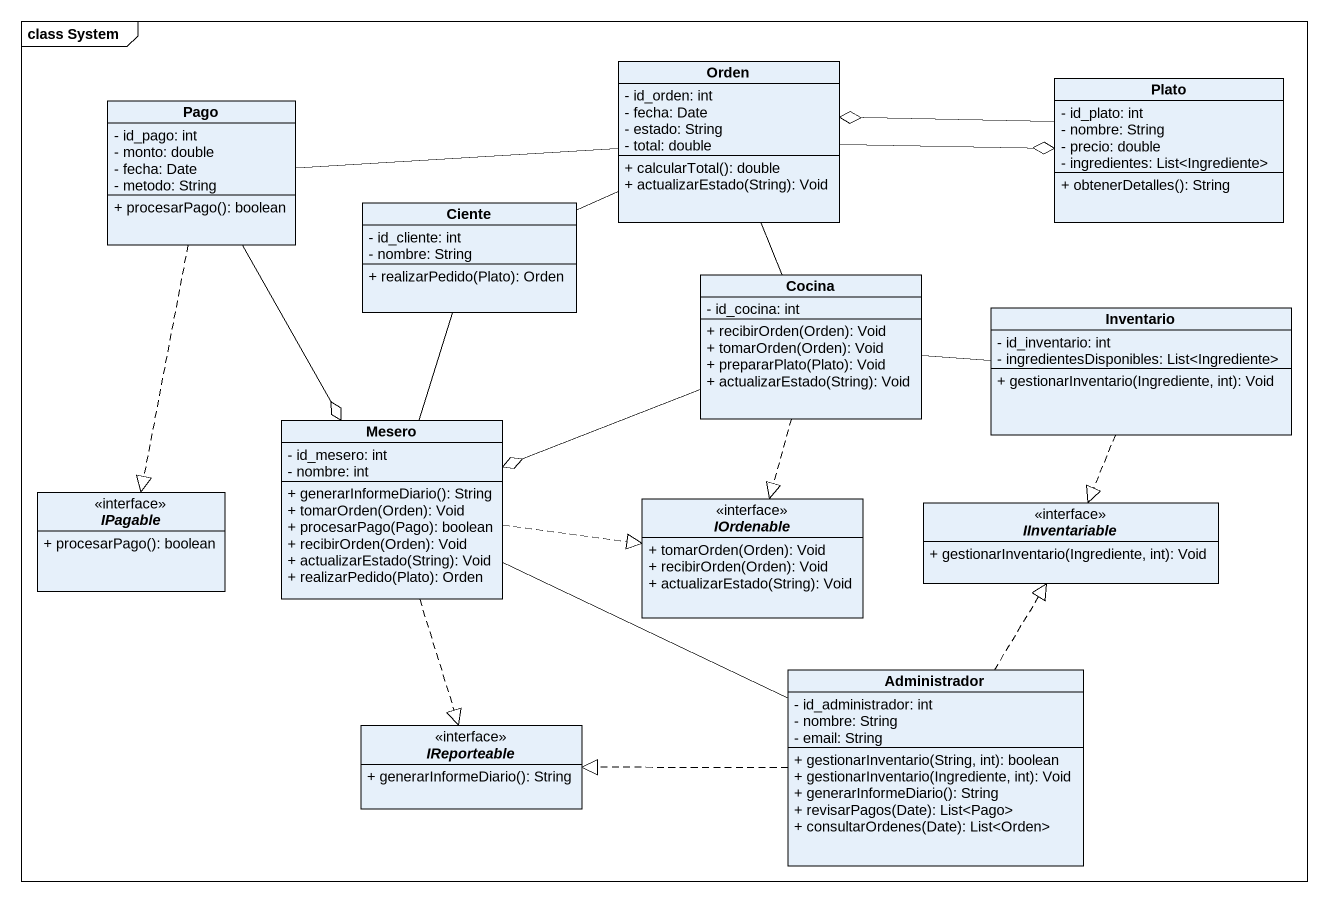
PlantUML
@startuml
mainframe class System
hide circle
hide empty members
skinparam classAttributeIconSize 0
class Orden {
  - id_orden: int
  - fecha: Date
  - estado: String
  - total: double
  + calcularTotal(): double
  + actualizarEstado(String): Void
}
class Pago {
  - id_pago: int
  - monto: double
  - fecha: Date
  - metodo: String
  + procesarPago(): boolean
}
class Plato {
  - id_plato: int
  - nombre: String
  - precio: double
  - ingredientes: List<Ingrediente>
  + obtenerDetalles(): String
}
class Ciente {
  - id_cliente: int
  - nombre: String
  + realizarPedido(Plato): Orden
}
class Cocina {
  - id_cocina: int
  + recibirOrden(Orden): Void
  + tomarOrden(Orden): Void
  + prepararPlato(Plato): Void
  + actualizarEstado(String): Void
}
class Inventario {
  - id_inventario: int
  - ingredientesDisponibles: List<Ingrediente>
  + gestionarInventario(Ingrediente, int): Void
}
class Mesero {
  - id_mesero: int
  - nombre: int
  + generarInformeDiario(): String
  + tomarOrden(Orden): Void
  + procesarPago(Pago): boolean
  + recibirOrden(Orden): Void
  + actualizarEstado(String): Void
  + realizarPedido(Plato): Orden
}
interface IPagable {
  + procesarPago(): boolean
}
interface IOrdenable {
  + tomarOrden(Orden): Void
  + recibirOrden(Orden): Void
  + actualizarEstado(String): Void
}
interface IInventariable {
  + gestionarInventario(Ingrediente, int): Void
}
interface IReporteable {
  + generarInformeDiario(): String
}
class Administrador {
  - id_administrador: int
  - nombre: String
  - email: String
  + gestionarInventario(String, int): boolean
  + gestionarInventario(Ingrediente, int): Void
  + generarInformeDiario(): String
  + revisarPagos(Date): List<Pago>
  + consultarOrdenes(Date): List<Orden>
}
Orden -right-o Plato
Pago -right- Orden
Pago --o Mesero
Pago ..|> IPagable
Plato -left-o Orden
Ciente -right- Orden
Cocina -up- Orden
Cocina -right- Inventario
Cocina -left-o Mesero
Cocina ..|> IOrdenable
Inventario ..|> IInventariable
Mesero -up- Ciente
Mesero .right.|> IOrdenable
Mesero ..|> IReporteable
Mesero -right- Administrador
Administrador .up.|> IInventariable
Administrador .left.|> IReporteable
@enduml
